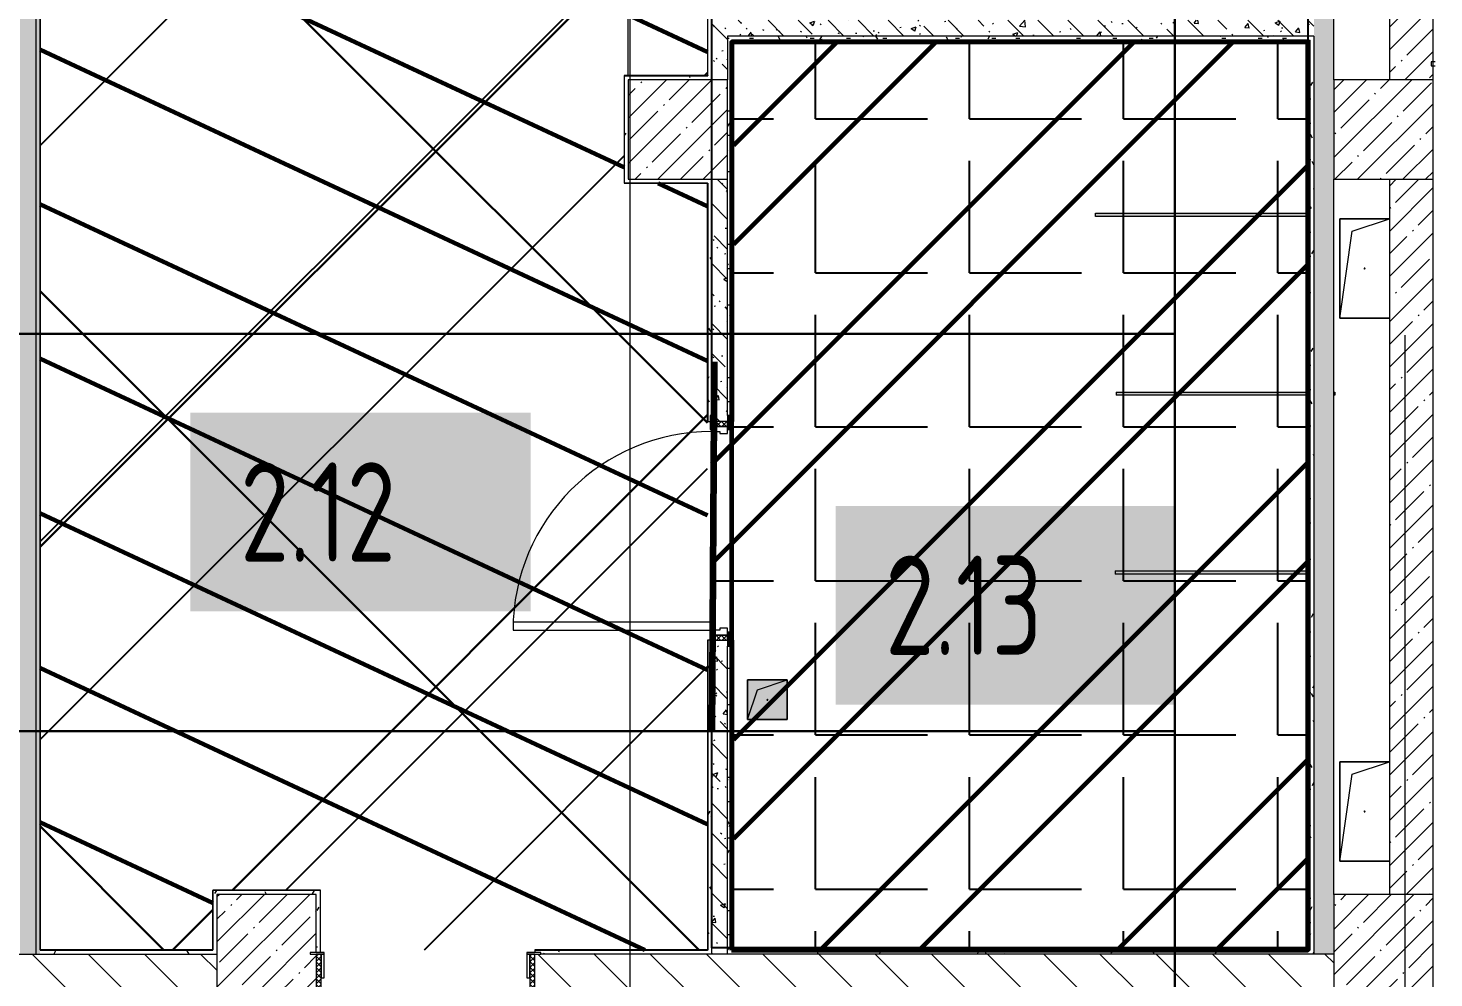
# Model space of a CAD drawing. Header units: millimetres. Extents: x -164500 to 426394, y -51911 to 102118.
# Drawn here: x 226402 to 233476, y 18679 to 23459 of the extents above; entities that cross this region are included whole.
import ezdxf
from ezdxf import colors
from ezdxf.entities.mleader import LeaderData, LeaderLine
from ezdxf.math import Vec2, Vec3

# ---------------------------------------------------------------- set-up
doc = ezdxf.new("R2010")
doc.units = ezdxf.units.MM
doc.linetypes.add('Осевая', pattern=[6350, 1270, -952.5, 3175, -952.5])
for name, color, linetype, lineweight in [('0) шлифовка', 5, 'Continuous', 60), ('196 1-3 этаж гидро изол', 6, 'Continuous', 60), ('284 стык. профилей', 1, 'Continuous', 120), ('5.3) Л-7 Линолеум 4 вып', 230, 'Continuous', 30), ('5.3) Линолем обрезка', 100, 'Continuous', 30), ('9.1) Рулон', 30, 'Continuous', 30), ('A-DOOR-2', 7, 'Continuous', 5), ('A-DOOR-FRAM-2', 7, 'Continuous', 5), ('A-FLOR', 7, 'Continuous', 9), ('A-GENM', 7, 'Continuous', 9), ('A-WALL', 7, 'Continuous', 5), ('I-WALL', 7, 'Continuous', 5), ('S-COLS', 7, 'Continuous', 9), ('S-COLS-1', 7, 'Continuous', 5), ('Оси', 7, 'Continuous', 9), ('Оси-2', 7, 'Осевая', 9)]:
    doc.layers.add(name, color=color, linetype=linetype, lineweight=lineweight)
for name, color, linetype in [('1.2.1) плитка КР3', 140, 'Continuous'), ('2) защита вин плитк', 6, 'Continuous'), ('3.2.3) П-13.2', 6, 'Continuous')]:
    doc.layers.add(name, color=color, linetype=linetype)
doc.layers.add('A-AREA-PATT-2', color=7, linetype='Continuous', lineweight=5, true_color=0xcde0ef, transparency=1)
for name, color, linetype, lineweight, true_color in [('A-DOOR-1', 7, 'Continuous', 5, 0xc0c0c0), ('A-DOOR-FRAM-1', 7, 'Continuous', 5, 0xc0c0c0), ('A-WALL-1', 9, 'Continuous', 5, 0x808080), ('A-WALL-FNSH-1', 9, 'Continuous', 5, 0x808080)]:
    doc.layers.add(name, color=color, linetype=linetype, lineweight=lineweight, true_color=true_color)
doc.styles.add('СПДС', font='ГОСТ тип А.ttf', dxfattribs={"width": 0.9})
pattern_1 = [(135, (148772.12, -0.94), (-150.8683, -150.8683), [213.36, -35.56, 7.112, -35.56]), (135, (148772.12, 149.83), (-150.8683, -150.8683), []), (50, (148772.12, -0.94), (255.05767, -22.3145), [26.67, -293.37]), (355, (148772.12, -0.94), (-49.3404, 267.47914), [21.336, -234.696]), (100.451, (148793.38, -2.8), (205.7195, 245.16356), [22.666, -249.326]), (46.184, (148772.12, 70.18), (379.511, -58.86), [40.005, -440.055]), (96.636, (148803.75, 65.27), (332.3634, 346.3991), [33.999, -373.989]), (351.184, (148772.12, 70.18), (332.3669, 346.3953), [32.004, -352.044]), (21, (148807.68, 52.4), (212.26017, -143.1711), [26.67, -293.37]), (326, (148807.68, 52.4), (86.5224, 257.8632), [21.336, -234.696]), (71.451, (148825.37, 40.47), (298.78395, 114.6901), [22.666, -249.326]), (37.5, (148772.12, -0.94), (4.32385, 118.37751), [6.706, -225.146, 6.706, -231.546, -235.585]), (37.5, (148772.12, -0.94), (4.32385, 118.37751), [-470.103, 6.706, -228.879]), (7.5, (148772.12, -0.94), (93.54758, 140.2533), [6.706, -129.134, 6.706, -219.812, -89.789]), (7.5, (148772.12, -0.94), (93.54758, 140.2533), [-362.356, 6.706, -83.083]), (327.5, (148692.82, -0.94), (189.82734, -8.02019), [6.706, -82.194, 6.706, -270.662, -368.046]), (327.5, (148692.82, -0.94), (189.82734, -8.02019), [-366.268, 6.706, -361.34]), (317.5, (148657.26, -0.94), (207.38114, 35.59764), [6.706, -108.864, 6.706, -177.495, -261.366]), (317.5, (148657.26, -0.94), (207.38114, 35.59764), [-299.771, 6.706, -254.66])]
pattern_2 = [(0, (148772.123, -0.94), (243.84, 60.96), [20.117, -162.763, 20.117, -162.763, -975.36]), (0, (148772.123, -0.94), (243.84, 60.96), [-365.76, 20.117, -345.643, 20.117, -162.763, -426.72]), (0, (148772.123, -0.94), (243.84, 60.96), [-914.4, 20.117, -101.803, 20.117, -284.683]), (120, (148863.563, 29.54), (-174.71291, 180.691634), [20.117, -162.763, 20.117, -162.763, -975.36]), (120, (148863.563, 29.54), (-174.71291, 180.691634), [-365.76, 20.117, -345.643, 20.117, -162.763, -426.72]), (120, (148863.563, 29.54), (-174.71291, 180.691634), [-914.4, 20.117, -101.803, 20.117, -284.683]), (240, (148894.043, 151.46), (-69.12709, -241.651634), [20.117, -162.763, 20.117, -162.763, -975.36]), (240, (148894.043, 151.46), (-69.12709, -241.651634), [-365.76, 20.117, -345.643, 20.117, -162.763, -426.72]), (240, (148894.043, 151.46), (-69.12709, -241.651634), [-914.4, 20.117, -101.803, 20.117, -284.683])]

# ---------------------------------------------------------------- blocks, each defined once
blk = doc.blocks.new('BSC_Колонна _Прямоугольная - 500х500-23287078-Объем проектирования 2 этажа')
at = {"layer": 'S-COLS-1'}
h = blk.add_hatch(dxfattribs=at)
h.set_pattern_fill('FP_32', color=256, style=0, pattern_type=2)
h.set_pattern_definition([(45, (-84450, -22950), (-114.04925, 114.04925), []), (45, (-84335.95, -22950), (-114.04925, 114.04925), [201.613, -40.323, 6.706, -33.617])])
h.paths.add_polyline_path([(140, -250), (250, -250), (250, 250), (-250, 250), (-249.3, -250), (60, -250)])
for p, q in [((250, 250), (-250, 250)), ((-250, 250), (-250, -250)), ((250, -250), (250, 250)), ((-250, -250), (250, -250))]:
    blk.add_line(p, q, dxfattribs=at)
blk = doc.blocks.new('131_Сантехническая перегородка - СП-2-29831410-Объем проектирования 2 этажа')
at = {"layer": 'A-GENM'}
for p, q in [((31, 8), (1100, 8)), ((1100, 8), (1100, -8)), ((1100, -8), (31, -8))]:
    blk.add_line(p, q, dxfattribs=at)
blk = doc.blocks.new('131_Сантехническая перегородка - СП-2-16286057-Объем проектирования 2 этажа')
at = {"layer": 'A-GENM'}
for p, q in [((0, 8), (964.7, 8)), ((0, 8), (0, -8)), ((1095.7, 8), (1100, 8)), ((1100, 8), (1100, -8)), ((964.7, -8), (0, -8)), ((1100, -8), (1095.7, -8))]:
    blk.add_line(p, q, dxfattribs=at)
blk = doc.blocks.new('131_Сантехническая перегородка - СП-2-V333-Объем проектирования 2 этажа')
at = {"layer": 'A-GENM'}
for p, q in [((0, 8), (969.7, 8)), ((0, 8), (0, -8)), ((969.7, -8), (0, -8))]:
    blk.add_line(p, q, dxfattribs=at)
blk = doc.blocks.new('GM_Отверстие прямоугольное _в плите_ - Отверстие-V379-Объем проектирования 2 этажа')
at = {"layer": 'A-GENM'}
for p, q in [((-100, -100), (-100, 100)), ((-100, 100), (100, 100)), ((100, 100), (-100, 100)), ((-100, 100), (-100, -100)), ((-50, 50), (100, 100)), ((100, 100), (100, -100)), ((100, -100), (100, 100)), ((-100, -100), (-50, 50)), ((100, -100), (-100, -100)), ((-100, -100), (100, -100))]:
    blk.add_line(p, q, dxfattribs=at)
for start, end in [(360, 180), (180, 360)]:
    blk.add_arc((0, 0), 2.5, start, end, dxfattribs=at)
blk = doc.blocks.new('GM_Отверстие прямоугольное _в плите_ - Отверстие-21613015-Объем проектирования 2 этажа')
at = {"layer": 'A-GENM'}
for p, q in [((-125, -250), (-125, 250)), ((-125, 250), (125, 250)), ((125, 250), (-125, 250)), ((-125, 250), (-125, -250)), ((-62.5, 187.5), (125, 250)), ((-125, -250), (-62.5, 187.5)), ((125, -250), (-125, -250)), ((-125, -250), (125, -250))]:
    blk.add_line(p, q, dxfattribs=at)
for start, end in [(360, 180), (180, 360)]:
    blk.add_arc((0, 0), 2.5, start, end, dxfattribs=at)
blk = doc.blocks.new('BSC_Колонна _Прямоугольная - 500х500-V394-Объем проектирования 2 этажа')
at = {"layer": 'S-COLS-1'}
h = blk.add_hatch(dxfattribs=at)
h.set_pattern_fill('FP_136', color=256, style=0, pattern_type=2)
h.set_pattern_definition([(45, (-78830, -18850), (-114.04925, 114.04925), []), (45, (-78715.95, -18850), (-114.04925, 114.04925), [201.613, -40.323, 6.706, -33.617])])
h.paths.add_polyline_path([(60.1, -250), (250, -250), (250, -50), (220, -50), (220, -42), (250, -42), (250, 250), (-250, 250), (-250, -250)])
for p, q in [((250, 250), (-250, 250)), ((-250, 250), (-250, -250)), ((250, -42), (250, 250)), ((-250, -250), (220, -250))]:
    blk.add_line(p, q, dxfattribs=at)
blk = doc.blocks.new('BSC_Колонна _Прямоугольная - 500х500-V395-Объем проектирования 2 этажа')
at = {"layer": 'S-COLS-1'}
h = blk.add_hatch(dxfattribs=at)
h.set_pattern_fill('FP_137', color=256, style=0, pattern_type=2)
h.set_pattern_definition([(45, (-84450, -18850), (-114.04925, 114.04925), []), (45, (-84335.95, -18850), (-114.04925, 114.04925), [201.613, -40.323, 6.706, -33.617])])
h.paths.add_polyline_path([(34.2, -250), (250, -250), (250, 250), (-250, 250), (-250, -250), (30, -250)])
for p, q in [((250, 250), (-250, 250)), ((-250, 250), (-250, -250)), ((250, -250), (250, 250)), ((-250, -250), (250, -250))]:
    blk.add_line(p, q, dxfattribs=at)
blk = doc.blocks.new('BSC_Колонна _Прямоугольная - 500х500-V396-Объем проектирования 2 этажа')
at = {"layer": 'S-COLS-1'}
h = blk.add_hatch(dxfattribs=at)
h.set_pattern_fill('FP_138', color=256, style=0, pattern_type=2)
h.set_pattern_definition([(45, (-80900, -22950), (-114.04925, 114.04925), []), (45, (-80785.95, -22950), (-114.04925, 114.04925), [201.613, -40.323, 6.706, -33.617])])
h.paths.add_polyline_path([(202.8, -250), (250, -250), (250, 250), (-250, 250), (-250, -250), (170, -250)])
for p, q in [((250, 250), (-250, 250)), ((-250, 250), (-250, -250)), ((250, -250), (250, 250)), ((-250, -250), (250, -250))]:
    blk.add_line(p, q, dxfattribs=at)
blk = doc.blocks.new('*U1717')
at = {"layer": '5.3) Линолем обрезка'}
blk.add_lwpolyline([(-10250, 0), (10250, 0)], dxfattribs=at)
blk = doc.blocks.new('*U1718')
at = {"layer": '5.3) Линолем обрезка', "color": 0, "linetype": 'ByBlock', "lineweight": -2, "transparency": 16777216}
for p in [(0, 10000), (0, 8000)]:
    blk.add_blockref('*U1717', p, dxfattribs=at)

msp = doc.modelspace()

# ---------------------------------------------------------------- hatches: boundary and pattern name
at = {"layer": '0) шлифовка', "true_color": 0x2776bb}
h = msp.add_hatch(dxfattribs=at)
h.set_pattern_fill('ANSI31', color=152, scale=222, angle=110)
h.set_pattern_definition([(155, (205553.1, 26879), (-297.882, -638.811), [])])
h.paths.add_polyline_path([(229821.123, 26579), (229401.123, 26579), (229401.123, 26600), (229401.123, 26879), (226463.123, 26879), (226463.123, 18821), (227331.123, 18821), (227331.123, 19121), (227873.123, 19121), (227873.123, 18821), (229821.123, 18821), (229821.123, 20380), (229821.123, 22679), (229401.123, 22679), (229401.123, 23221), (229821.123, 23221), (229821.123, 23600)])
at = {"layer": '1.2.1) плитка КР3'}
h = msp.add_hatch(dxfattribs=at)
h.set_pattern_fill('ANGLE', color=256, scale=111)
h.set_pattern_definition([(0, (205553.1, 26879), (0, 775.335), [563.88, -211.455]), (90, (205553.1, 26879), (-775.335, 5e-14), [563.88, -211.455])])
h.paths.add_polyline_path([(232841.836, 23388.058), (229953.123, 23388.058), (229953.123, 21479.058), (229930.123, 21479.058), (229930.123, 21439.058), (229922.123, 21419.058), (229882.123, 21419.058), (229882.123, 21429.058), (229842.123, 21429.058), (229842.123, 20429.058), (229882.123, 20429.058), (229882.123, 20439.058), (229922.123, 20439.058), (229922.123, 20419.058), (229930.123, 20419.058), (229930.123, 20379.058), (229942.123, 20379.058), (229953.123, 20379.058), (229953.123, 18830.059), (232841.836, 18830.059)])
at = {"layer": '196 1-3 этаж гидро изол'}
h = msp.add_hatch(dxfattribs=at)
h.set_pattern_fill('ANSI32', color=256, scale=111)
h.set_pattern_definition([(45, (205553.1, 26879), (-747.606, 747.606), []), (45, (206051.5, 26879), (-747.606, 747.606), [])])
h.paths.add_polyline_path([(232841.836, 23388.058), (229953.123, 23388.058), (229953.123, 21479.058), (229930.123, 21479.058), (229930.123, 21439.058), (229922.123, 21419.058), (229882.123, 21419.058), (229882.123, 21429.058), (229842.123, 21429.058), (229842.123, 20429.058), (229882.123, 20429.058), (229882.123, 20439.058), (229922.123, 20439.058), (229922.123, 20419.058), (229930.123, 20419.058), (229930.123, 20379.058), (229942.123, 20379.058), (229953.123, 20379.058), (229953.123, 18830.059), (232841.836, 18830.059)])
at = {"layer": '2) защита вин плитк'}
h = msp.add_hatch(dxfattribs=at)
h.set_pattern_fill('ANSI31', color=256, scale=600)
h.set_pattern_definition([(45, (205553.1, 26879), (-1347.04, 1347.04), [])])
h.paths.add_polyline_path([(229821.123, 26579), (229401.123, 26579), (229401.123, 26600), (229401.123, 26879), (226463.123, 26879), (226463.123, 18821), (227331.123, 18821), (227331.123, 19121), (227873.123, 19121), (227873.123, 18821), (229821.123, 18821), (229821.123, 20380), (229821.123, 22679), (229401.123, 22679), (229401.123, 23221), (229821.123, 23221), (229821.123, 23600)])
at = {"layer": '3.2.3) П-13.2'}
h = msp.add_hatch(dxfattribs=at)
h.set_pattern_fill('ANSI32', color=256, scale=222)
h.set_pattern_definition([(45, (205553.1, 26879), (-1495.21, 1495.21), []), (45, (206550, 26879), (-1495.21, 1495.21), [])])
h.paths.add_polyline_path([(229821.123, 26579), (229401.123, 26579), (229401.123, 26600), (229401.123, 26879), (226463.123, 26879), (226463.123, 18821), (227331.123, 18821), (227331.123, 19121), (227873.123, 19121), (227873.123, 18821), (229821.123, 18821), (229821.123, 20380), (229821.123, 22679), (229401.123, 22679), (229401.123, 23221), (229821.123, 23221), (229821.123, 23600)])
at = {"layer": '5.3) Л-7 Линолеум 4 вып'}
h = msp.add_hatch(dxfattribs=at)
h.set_pattern_fill('ANSI37', color=256, scale=600)
h.set_pattern_definition([(45, (205553.1, 26879), (-1347.04, 1347.04), []), (135, (205553.1, 26879), (-1347.04, -1347.04), [])])
h.paths.add_polyline_path([(229821.123, 26579), (229401.123, 26579), (229401.123, 26600), (229401.123, 26879), (226463.123, 26879), (226463.123, 18821), (227331.123, 18821), (227331.123, 19121), (227873.123, 19121), (227873.123, 18821), (229821.123, 18821), (229821.123, 20380), (229821.123, 22679), (229401.123, 22679), (229401.123, 23221), (229821.123, 23221), (229821.123, 23600)])
at = {"layer": 'A-AREA-PATT-2'}
h = msp.add_hatch(color=256, dxfattribs=at)
h.paths.add_polyline_path([(231998.658, 18824.559), (232847.336, 18824.559), (232847.336, 23393.558), (229947.623, 23393.558), (229947.623, 21479.058), (229953.123, 21479.058), (229953.123, 23388.058), (232841.836, 23388.058), (232841.836, 22527.058), (231772.836, 22527.058), (231772.836, 22511.058), (232841.836, 22511.058), (232841.836, 21627.058), (231877.123, 21627.058), (231877.123, 21611.058), (232841.836, 21611.058), (232841.836, 20727.058), (231872.123, 20727.058), (231872.123, 20711.058), (232841.836, 20711.058), (232841.836, 18830.059), (229953.123, 18830.059), (229953.123, 20379.058), (229947.623, 20379.058), (229947.623, 18824.559), (231997.222, 18824.559)])
h.paths.add_polyline_path([(230222.123, 19979.058), (230222.123, 20179.058), (230022.123, 20179.058), (230022.123, 19979.058)])
at = {"layer": 'A-DOOR-2'}
h = msp.add_hatch(dxfattribs=at)
h.set_pattern_fill('FP_199', color=256, angle=90, style=0, pattern_type=2)
h.set_pattern_definition([(225, (229777.438, 22667.97), (14.14214, -14.14214), []), (315, (229777.438, 22667.97), (14.14214, 14.14214), [])])
h.paths.add_polyline_path([(229842.123, 21454.058), (229922.123, 21454.058), (229922.123, 21479.058), (229842.123, 21479.058)])
h = msp.add_hatch(dxfattribs=at)
h.set_pattern_fill('FP_75', color=256, angle=180, style=0, pattern_type=2)
h.set_pattern_definition([(315, (226663.212, 18534.374), (14.14214, 14.14214), []), (45, (226663.212, 18534.374), (-14.14214, 14.14214), [])])
h.paths.add_polyline_path([(227852.123, 18599.059), (227877.123, 18599.059), (227877.123, 18799.059), (227852.123, 18799.059)])
at = {"layer": 'A-DOOR-FRAM-2'}
h = msp.add_hatch(dxfattribs=at)
h.set_pattern_fill('FP_200', color=256, angle=90, style=0, pattern_type=2)
h.set_pattern_definition([(135, (229777.438, 20545.174), (-14.1421, -14.1421), []), (225, (229777.438, 20545.174), (14.1421, -14.1421), [])])
h.paths.add_polyline_path([(229922.123, 20379.059), (229920.305, 20404.058), (229842.123, 20404.058), (229842.123, 20379.059)])
h = msp.add_hatch(dxfattribs=at)
h.set_pattern_fill('FP_76', color=256, angle=180, style=0, pattern_type=2)
h.set_pattern_definition([(225, (228786.007, 18534.374), (14.1421, -14.1421), []), (315, (228786.007, 18534.374), (14.1421, 14.1421), [])])
h.paths.add_polyline_path([(228927.123, 18599.059), (228952.123, 18599.059), (228952.123, 18799.059), (228927.123, 18798.483), (228927.123, 18794.351)])
at = {"layer": 'I-WALL'}
h = msp.add_hatch(dxfattribs=at)
h.set_pattern_fill('FP_41', color=256, style=0, pattern_type=2)
h.set_pattern_definition(pattern_1)
h.paths.add_polyline_path([(226362.227, 18799.059), (226442.123, 18799.059), (226442.123, 26899.058), (226362.123, 26899.058), (226362.123, 18799.059)])
h = msp.add_hatch(dxfattribs=at)
h.set_pattern_fill('FP_191', color=256, style=0, pattern_type=2)
h.set_pattern_definition(pattern_2)
h.paths.add_polyline_path([(226462.123, 18799.059), (226460.57, 26879.69), (226442.123, 26899.058), (226442.123, 18799.059)])
h = msp.add_hatch(dxfattribs=at)
h.set_pattern_fill('FP_41', color=256, style=0, pattern_type=2)
h.set_pattern_definition(pattern_1)
h.paths.add_polyline_path([(232972.123, 18799.059), (232972.123, 26899.058), (232872.836, 26899.058), (232872.836, 18799.059)])
h = msp.add_hatch(dxfattribs=at)
h.set_pattern_fill('FP_191', color=256, style=0, pattern_type=2)
h.set_pattern_definition(pattern_2)
h.paths.add_polyline_path([(229842.123, 23199.058), (229840.54, 23569.058), (229834.123, 23569.058), (229834.123, 23599.058), (229822.123, 23599.058), (229823.076, 23219.058), (229830.455, 23211.311)])
h.paths.add_polyline_path([(229842.123, 23199.058), (229822.123, 23219.058), (229822.123, 23199.058), (229830.455, 23199.058)])
h.paths.add_polyline_path([(229822.123, 24699.058), (229834.123, 24699.058), (229834.123, 24729.058), (229842.123, 24729.058), (229842.123, 26599.058), (229822.123, 26599.058), (229822.123, 24769.648)])
h = msp.add_hatch(dxfattribs=at)
h.set_pattern_fill('FP_41', color=256, style=0, pattern_type=2)
h.set_pattern_definition(pattern_1)
h.paths.add_polyline_path([(229842.123, 23199.058), (229922.123, 23199.058), (229922.123, 23599.058), (229842.123, 23599.058), (229842.123, 23388.058)])
h.paths.add_polyline_path([(229922.123, 24699.058), (229922.123, 26599.058), (229842.123, 26599.058), (229842.123, 24699.058)])
h = msp.add_hatch(dxfattribs=at)
h.set_pattern_fill('FP_1', color=256, style=0, pattern_type=2)
h.set_pattern_definition([(45, (148772.12, -0.94), (-114.04925, 114.04925), []), (45, (148886.17, -0.94), (-114.04925, 114.04925), [201.612, -40.322, 6.706, -33.617])])
h.paths.add_polyline_path([(233263.543, 18569.059), (233472.123, 18569.059), (233472.123, 18599.059), (233252.123, 18599.059), (233252.123, 18569.059)])
h.paths.add_polyline_path([(233472.123, 19099.059), (233472.123, 22699.059), (233252.123, 22699.059), (233252.123, 19099.059), (233282.123, 19099.059)])
h.paths.add_polyline_path([(233376.226, 23199.059), (233472.123, 23199.059), (233472.123, 26599.058), (233252.123, 26599.058), (233252.99, 23199.059), (233282.123, 23199.059)])
h = msp.add_hatch(dxfattribs=at)
h.set_pattern_fill('FP_41', color=256, style=0, pattern_type=2)
h.set_pattern_definition(pattern_1)
h.paths.add_polyline_path([(232197.222, 23419.058), (232872.836, 23419.058), (232871.105, 23499.058), (229922.123, 23498.82), (229922.123, 23419.058), (231998.658, 23419.058)])
h = msp.add_hatch(dxfattribs=at)
h.set_pattern_fill('FP_191', color=256, style=0, pattern_type=2)
h.set_pattern_definition(pattern_2)
h.paths.add_polyline_path([(231550.117, 23399.058), (232852.836, 23399.058), (232852.836, 23419.058), (229922.123, 23419.058), (229922.123, 23399.058), (230827.253, 23399.058)])
h = msp.add_hatch(dxfattribs=at)
h.set_pattern_fill('FP_191', color=256, style=0, pattern_type=2)
h.set_pattern_definition(pattern_2)
h.paths.add_polyline_path([(232852.836, 18799.059), (232872.836, 18799.059), (232872.836, 23419.058), (232852.836, 23419.058), (232852.836, 18809.768)])
h = msp.add_hatch(dxfattribs=at)
h.set_pattern_fill('FP_191', color=256, style=0, pattern_type=2)
h.set_pattern_definition(pattern_2)
h.paths.add_polyline_path([(229942.123, 18799.059), (229942.123, 20379.058), (229930.123, 20379.058), (229930.123, 20349.058), (229922.123, 20349.058), (229922.123, 18799.059)])
h.paths.add_polyline_path([(229942.123, 21479.058), (229942.123, 23399.058), (229922.123, 23399.058), (229922.123, 21509.058), (229930.123, 21509.058), (229930.123, 21479.058)])
h = msp.add_hatch(dxfattribs=at)
h.set_pattern_fill('FP_191', color=256, style=0, pattern_type=2)
h.set_pattern_definition(pattern_2)
h.paths.add_polyline_path([(229402.123, 22699.058), (229422.123, 22699.058), (229422, 23219.058), (229402.123, 23219.058), (229402.123, 22715.824)])
h = msp.add_hatch(dxfattribs=at)
h.set_pattern_fill('FP_191', color=256, style=0, pattern_type=2)
h.set_pattern_definition(pattern_2)
h.paths.add_polyline_path([(229422.123, 23199.058), (229822.123, 23199.058), (229822.123, 23219.058), (229422.123, 23219.058)])
h = msp.add_hatch(dxfattribs=at)
h.set_pattern_fill('FP_191', color=256, style=0, pattern_type=2)
h.set_pattern_definition(pattern_2)
h.paths.add_polyline_path([(229842.123, 18819.059), (229842.123, 20349.058), (229834.123, 20349.058), (229834.123, 20379.058), (229822.123, 20379.058), (229822.123, 18819.059)])
h.paths.add_polyline_path([(229822.123, 21479.058), (229834.123, 21479.058), (229834.123, 21509.058), (229842.123, 21509.058), (229842.123, 22699.058), (229822.123, 22699.058), (229822.123, 21754.058)])
h = msp.add_hatch(dxfattribs=at)
h.set_pattern_fill('FP_41', color=256, style=0, pattern_type=2)
h.set_pattern_definition(pattern_1)
h.paths.add_polyline_path([(229842.123, 18799.059), (229922.123, 18799.059), (229922.123, 20379.058), (229842.123, 20379.058), (229842.123, 18819.059)])
h.paths.add_polyline_path([(229842.123, 21479.058), (229922.123, 21479.058), (229922.123, 22699.058), (229842.123, 22699.058), (229842.123, 21509.058)])
h = msp.add_hatch(dxfattribs=at)
h.set_pattern_fill('FP_191', color=256, style=0, pattern_type=2)
h.set_pattern_definition(pattern_2)
h.paths.add_polyline_path([(227352.123, 18819.059), (227352.123, 19119.059), (227332.123, 19119.059), (227332.123, 18820.059), (227342.123, 18819.559)])
h = msp.add_hatch(dxfattribs=at)
h.set_pattern_fill('FP_191', color=256, style=0, pattern_type=2)
h.set_pattern_definition(pattern_2)
h.paths.add_polyline_path([(227852.123, 19099.059), (227872.123, 19099.059), (227872.123, 19119.059), (227352.123, 19119.059), (227352.123, 19099.059)])
h = msp.add_hatch(dxfattribs=at)
h.set_pattern_fill('FP_191', color=256, style=0, pattern_type=2)
h.set_pattern_definition(pattern_2)
h.paths.add_polyline_path([(227852.123, 18807.059), (227872.123, 18807.059), (227872.123, 19099.059), (227852.123, 19099.059), (227852.123, 18879.704)])
h = msp.add_hatch(dxfattribs=at)
h.set_pattern_fill('FP_191', color=256, style=0, pattern_type=2)
h.set_pattern_definition(pattern_2)
h.paths.add_polyline_path([(227352.123, 18799.059), (227352.123, 18819.059), (226463.123, 18819.059), (226462.123, 18799.059)])
h = msp.add_hatch(dxfattribs=at)
h.set_pattern_fill('FP_191', color=256, style=0, pattern_type=2)
h.set_pattern_definition(pattern_2)
h.paths.add_polyline_path([(229158.478, 18799.059), (229841.145, 18799.99), (229821.123, 18819.059), (228952.123, 18819.059), (228952.123, 18807.059), (228982.123, 18807.059), (228982.123, 18799.059), (229107.72, 18799.059)])
h.paths.add_polyline_path([(229842.123, 18799.059), (229842.123, 18819.059), (229822.123, 18819.059), (229841.148, 18800.034)])
h = msp.add_hatch(dxfattribs=at)
h.set_pattern_fill('FP_191', color=256, style=0, pattern_type=2)
h.set_pattern_definition(pattern_2)
h.paths.add_polyline_path([(232533.336, 18799.059), (232852.836, 18799.059), (232850.816, 18819.059), (229942.123, 18819.059), (229942.123, 18799.059), (232197.222, 18799.059)])
h = msp.add_hatch(dxfattribs=at)
h.set_pattern_fill('FP_23', color=256, style=0, pattern_type=2)
h.set_pattern_definition([(135, (148772.12, -0.94), (-141.42136, -141.42136), [])])
h.paths.add_polyline_path([(232872.836, 18599.059), (232972.123, 18599.059), (232972.123, 18799.059), (228952.123, 18799.059), (228952.123, 18599.059), (232721.392, 18599.059)])
h.paths.add_polyline_path([(222312.123, 18599.059), (222312.123, 18799.059), (215532.123, 18799.059), (215532.123, 18599.059), (220434.908, 18599.059)])
h.paths.add_polyline_path([(223273.437, 18599.059), (225012.123, 18599.059), (225012.123, 18799.059), (222812.123, 18799.059), (222812.123, 18599.059)])
h.paths.add_polyline_path([(226112.123, 18599.059), (227352.123, 18599.059), (227352.123, 18799.059), (226112.123, 18799.059)])

# ---------------------------------------------------------------- linework, layer by layer
at = {"layer": '1.2.1) плитка КР3'}
msp.add_lwpolyline([(229842.123, 23526.212), (232841.836, 23526.212), (232841.836, 18830.059), (229842.123, 18830.059)], close=True, dxfattribs=at)
at = {"layer": '196 1-3 этаж гидро изол'}
msp.add_lwpolyline([(229942.123, 18819.059), (232841.836, 18819.059), (232841.836, 23388.058), (229942.123, 23388.058)], close=True, dxfattribs=at)
at = {"layer": '284 стык. профилей'}
msp.add_lwpolyline([(229855.123, 21780.058), (229842.123, 19920.058)], dxfattribs=at)
at = {"layer": '5.3) Линолем обрезка'}
msp.add_lwpolyline([(232173.123, 27920.058), (232173.123, 11920.058)], dxfattribs=at)
at = {"layer": 'A-DOOR-1'}
for p, q in [((229842.123, 20469.058), (228842.123, 20469.058)), ((228842.123, 20469.058), (228842.123, 20429.058)), ((229842.123, 20429.058), (229842.123, 20469.058)), ((228842.123, 20429.058), (229842.123, 20429.058))]:
    msp.add_line(p, q, dxfattribs=at)
msp.add_arc((229842.123, 20429.058), 1000, 90, 180, dxfattribs=at)
at = {"layer": 'A-DOOR-FRAM-1'}
for p, q in [((229842.123, 21509.058), (229834.123, 21509.058)), ((229834.123, 21509.058), (229834.123, 21439.058)), ((229842.123, 21439.058), (229842.123, 21509.058)), ((229930.123, 21509.058), (229922.123, 21509.058)), ((229922.123, 21509.058), (229922.123, 21439.058)), ((229930.123, 21439.058), (229930.123, 21509.058)), ((229834.123, 21439.058), (229842.123, 21439.058)), ((229922.123, 21479.058), (229842.123, 21479.058)), ((229842.123, 21479.058), (229842.123, 21454.058)), ((229922.123, 21454.058), (229842.123, 21454.058)), ((229842.123, 21454.058), (229842.123, 21429.058)), ((229842.123, 21454.058), (229922.123, 21454.058)), ((229843.123, 21454.058), (229842.123, 21454.058)), ((229842.123, 21454.058), (229842.123, 21439.058)), ((229842.123, 21439.058), (229843.123, 21439.058)), ((229843.123, 21439.058), (229843.123, 21454.058)), ((229922.123, 21454.058), (229921.123, 21454.058)), ((229921.123, 21454.058), (229921.123, 21439.058)), ((229921.123, 21439.058), (229922.123, 21439.058)), ((229922.123, 21454.058), (229922.123, 21479.058)), ((229922.123, 21419.058), (229922.123, 21454.058)), ((229922.123, 21439.058), (229922.123, 21454.058)), ((229922.123, 21439.058), (229930.123, 21439.058)), ((229842.123, 21429.058), (229882.123, 21429.058)), ((229882.123, 21429.058), (229882.123, 21419.058)), ((229882.123, 21419.058), (229922.123, 21419.058)), ((229842.123, 20419.058), (229834.123, 20419.058)), ((229834.123, 20419.058), (229834.123, 20349.058)), ((229842.123, 20429.058), (229842.123, 20404.058)), ((229882.123, 20429.058), (229842.123, 20429.058)), ((229843.123, 20419.058), (229842.123, 20419.058)), ((229842.123, 20419.058), (229842.123, 20404.058)), ((229842.123, 20349.058), (229842.123, 20419.058)), ((229842.123, 20404.058), (229922.123, 20404.058)), ((229922.123, 20404.058), (229842.123, 20404.058)), ((229842.123, 20404.058), (229842.123, 20379.058)), ((229842.123, 20404.058), (229843.123, 20404.058)), ((229842.123, 20379.058), (229922.123, 20379.058)), ((229843.123, 20404.058), (229843.123, 20419.058)), ((229922.123, 20439.058), (229882.123, 20439.058)), ((229882.123, 20439.058), (229882.123, 20429.058)), ((229922.123, 20419.058), (229921.123, 20419.058)), ((229921.123, 20419.058), (229921.123, 20404.058)), ((229921.123, 20404.058), (229922.123, 20404.058)), ((229922.123, 20404.058), (229922.123, 20439.058)), ((229922.123, 20404.058), (229922.123, 20419.058)), ((229930.123, 20419.058), (229922.123, 20419.058)), ((229922.123, 20419.058), (229922.123, 20349.058)), ((229922.123, 20379.058), (229922.123, 20404.058)), ((229930.123, 20349.058), (229930.123, 20419.058)), ((229834.123, 20349.058), (229842.123, 20349.058)), ((229922.123, 20349.058), (229930.123, 20349.058)), ((227892.123, 18807.059), (227822.123, 18807.059)), ((227822.123, 18807.059), (227822.123, 18799.059)), ((227822.123, 18799.059), (227892.123, 18799.059)), ((227877.123, 18799.059), (227852.123, 18799.059)), ((227852.123, 18799.059), (227852.123, 18599.059)), ((227877.123, 18599.059), (227877.123, 18799.059)), ((227892.123, 18799.059), (227877.123, 18799.059)), ((227877.123, 18799.059), (227877.123, 18679.059)), ((227892.123, 18799.059), (227892.123, 18807.059)), ((227892.123, 18679.059), (227892.123, 18799.059)), ((228912.123, 18807.059), (228912.123, 18799.059)), ((228982.123, 18807.059), (228912.123, 18807.059)), ((228912.123, 18799.059), (228912.123, 18679.059)), ((228927.123, 18799.059), (228912.123, 18799.059)), ((228912.123, 18799.059), (228982.123, 18799.059)), ((228927.123, 18799.059), (228927.123, 18599.059)), ((228952.123, 18799.059), (228927.123, 18799.059)), ((228927.123, 18679.059), (228927.123, 18799.059)), ((228952.123, 18599.059), (228952.123, 18799.059)), ((228982.123, 18799.059), (228982.123, 18807.059)), ((227877.123, 18679.059), (227892.123, 18679.059)), ((228912.123, 18679.059), (228927.123, 18679.059))]:
    msp.add_line(p, q, dxfattribs=at)
at = {"layer": 'A-FLOR'}
for p, q in [((229422.123, 23220), (229422.123, 26580)), ((229422.123, 23219.058), (229422.123, 26579.058)), ((229842.123, 22131.106), (229842.123, 21510)), ((229842.123, 22130.164), (229842.123, 21509.058)), ((229842.123, 20430), (229842.123, 21430)), ((229842.123, 20429.058), (229842.123, 21429.058)), ((229842.123, 20350), (229842.123, 19054.409)), ((229842.123, 20349.058), (229842.123, 19053.468))]:
    msp.add_line(p, q, dxfattribs=at)
at = {"layer": 'A-WALL'}
for p, q in [((226462.123, 26899.058), (226462.123, 18819.059)), ((229842.123, 23569.058), (229842.123, 23199.058)), ((232872.836, 23419.058), (229922.123, 23419.058)), ((229922.123, 23419.058), (229922.123, 23199.058)), ((232872.836, 23419.058), (232872.836, 18799.059)), ((232852.836, 18819.059), (232852.836, 23399.058)), ((229422.123, 23219.058), (229822.123, 23219.058)), ((229822.123, 22679.058), (229822.123, 21479.058)), ((229842.123, 22699.058), (229842.123, 22130.164)), ((229922.123, 21509.058), (229922.123, 22699.058)), ((229922.123, 18799.059), (229922.123, 20349.058)), ((227332.123, 18819.059), (227332.123, 19119.059)), ((227872.123, 19119.059), (227872.123, 18807.059)), ((229842.123, 18799.059), (229842.123, 19053.468)), ((226462.123, 18819.059), (227332.123, 18819.059)), ((226142.123, 18799.059), (227352.123, 18799.059)), ((229842.123, 18799.059), (228982.123, 18799.059))]:
    msp.add_line(p, q, dxfattribs=at)
at = {"layer": 'A-WALL-1'}
for p, q in [((226442.123, 18799.059), (226442.123, 26899.058)), ((232972.836, 23199.059), (232972.836, 26899.058)), ((233472.123, 23199.059), (233472.123, 26599.058)), ((233252.123, 26399.058), (233252.123, 23199.059)), ((229942.123, 23388.058), (229942.123, 23399.058)), ((232841.836, 23399.058), (232852.836, 23399.058)), ((233482.123, 23289.559), (233462.123, 23289.559)), ((233462.123, 23289.559), (233462.123, 23269.559)), ((229402.123, 23219.058), (229402.123, 22679.058)), ((229822.123, 23220.058), (229822.123, 23219.058)), ((233462.123, 23269.559), (233482.123, 23269.559)), ((229821.123, 22679.058), (229822.123, 22679.058)), ((232972.836, 19099.059), (232972.836, 22699.059)), ((233252.123, 22699.059), (233252.123, 19099.059)), ((233472.123, 19099.059), (233472.123, 22699.059)), ((229822.123, 21479.058), (229834.123, 21479.058)), ((229930.123, 21479.058), (229942.123, 21479.058)), ((229834.123, 20379.058), (229822.123, 20379.058)), ((229822.123, 20379.058), (229822.123, 18819.059)), ((229942.123, 20379.058), (229930.123, 20379.058)), ((227872.123, 19119.059), (227332.123, 19119.059)), ((228952.123, 18819.059), (228952.123, 18807.059)), ((229822.123, 18819.059), (229821.123, 18819.059)), ((229942.123, 18819.059), (229942.123, 18830.059)), ((232852.836, 18819.059), (229942.123, 18819.059)), ((232972.123, 18799.059), (229842.123, 18799.059))]:
    msp.add_line(p, q, dxfattribs=at)
at = {"layer": 'A-WALL-FNSH-1'}
for p, q in [((226463.123, 18820.059), (226463.123, 26878.058)), ((229821.123, 23599.058), (229821.123, 23220.058)), ((229822.123, 23220.058), (229822.123, 23599.058)), ((232841.836, 23399.058), (229942.123, 23399.058)), ((229942.123, 23388.058), (229942.123, 21479.058)), ((232841.836, 23388.058), (229942.123, 23388.058)), ((229953.123, 21479.058), (229953.123, 23388.058)), ((232841.836, 18830.059), (232841.836, 23399.058)), ((229401.123, 23220.058), (229401.123, 22678.058)), ((229821.123, 23220.058), (229401.123, 23220.058)), ((229402.123, 23219.058), (229422.123, 23219.058)), ((229401.123, 22678.058), (229821.123, 22678.058)), ((229821.123, 22679.058), (229402.123, 22679.058)), ((229821.123, 21479.058), (229821.123, 22679.058)), ((229821.123, 21479.058), (229822.123, 21479.058)), ((229942.123, 21479.058), (229953.123, 21479.058)), ((229822.123, 20379.058), (229821.123, 20379.058)), ((229821.123, 20379.058), (229821.123, 18820.059)), ((229942.123, 20379.058), (229942.123, 18830.059)), ((229953.123, 20379.058), (229942.123, 20379.058)), ((229953.123, 18830.059), (229953.123, 20379.058)), ((227331.123, 19120.059), (227331.123, 18820.059)), ((227873.123, 19120.059), (227331.123, 19120.059)), ((227873.123, 18819.059), (227873.123, 19120.059)), ((227331.123, 18820.059), (226463.123, 18820.059)), ((227872.123, 18819.059), (227873.123, 18819.059)), ((229821.123, 18820.059), (228952.123, 18820.059)), ((228952.123, 18820.059), (228952.123, 18819.059)), ((228952.123, 18819.059), (229821.123, 18819.059)), ((232841.836, 18830.059), (229953.123, 18830.059))]:
    msp.add_line(p, q, dxfattribs=at)
at = {"layer": 'Оси'}
for points in [[(229432.123, -1907.2), (229432.123, 3092.8), (229432.123, 22389.164), (229432.123, 27389.164)], [(233332.123, -1907.2), (233332.123, 3092.8), (233332.123, 16914.156), (233332.123, 21914.156)]]:
    msp.add_lwpolyline(points, dxfattribs=at)
at = {"layer": 'Оси-2'}
msp.add_line((229432.123, 3093.741), (229432.123, 22390.105), dxfattribs=at)

# ---------------------------------------------------------------- block references
at = {"layer": '5.3) Линолем обрезка'}
msp.add_blockref('*U1718', (221923.123, 11920.058), dxfattribs=at)
at = {"layer": 'A-GENM', "rotation": 180}
msp.add_blockref('131_Сантехническая перегородка - СП-2-29831410-Объем проектирования 2 этажа', (232872.836, 22519.058), dxfattribs=at)
at = {"layer": 'A-GENM'}
for name, p in [('GM_Отверстие прямоугольное _в плите_ - Отверстие-21613015-Объем проектирования 2 этажа', (233127.123, 22249.059)), ('131_Сантехническая перегородка - СП-2-16286057-Объем проектирования 2 этажа', (231877.123, 21619.058)), ('131_Сантехническая перегородка - СП-2-V333-Объем проектирования 2 этажа', (231872.123, 20719.058)), ('GM_Отверстие прямоугольное _в плите_ - Отверстие-V379-Объем проектирования 2 этажа', (230122.123, 20079.058)), ('GM_Отверстие прямоугольное _в плите_ - Отверстие-21613015-Объем проектирования 2 этажа', (233127.123, 19517.067))]:
    msp.add_blockref(name, p, dxfattribs=at)
at = {"layer": 'S-COLS'}
for name, p in [('BSC_Колонна _Прямоугольная - 500х500-V396-Объем проектирования 2 этажа', (229672.123, 22949.058)), ('BSC_Колонна _Прямоугольная - 500х500-23287078-Объем проектирования 2 этажа', (233222.123, 22949.059)), ('BSC_Колонна _Прямоугольная - 500х500-V394-Объем проектирования 2 этажа', (227602.123, 18849.059)), ('BSC_Колонна _Прямоугольная - 500х500-V395-Объем проектирования 2 этажа', (233222.123, 18849.059))]:
    msp.add_blockref(name, p, dxfattribs=at)

# ---------------------------------------------------------------- texts
at = {"char_height": 500, "width": 1212.1515, "attachment_point": 1, "style": 'СПДС', "bg_fill": 1, "box_fill_scale": 1.5, "bg_fill_color": 7, "bg_fill_true_color": 16777215, "bg_fill_transparency": 0}
for s, insert in [('2.12', (227469.135, 21273.548)), ('2.13', (230715.058, 20804.131))]:
    msp.add_mtext(s, dxfattribs=dict(at, insert=insert))

# ---------------------------------------------------------------- leaders
at = {"layer": '9.1) Рулон', "color": 250, "lineweight": 30}
ml = msp.add_multileader_mtext('Standard', dxfattribs=at)
ml.set_content('Спортивный линолеум, ширина рулона 2 м, \\PДлина рулона 20,5 м = одна полоса 3,64 м + обрезок 16,86 м.\\PК закупке 2 рулона (41,0 м2)   ', color=250, style='СПДС')
ml.set_leader_properties()
ml.build(insert=Vec2(0, 0))
ml.multileader.update_dxf_attribs({"arrow_head_size": 400})
ctx = ml.context
ctx.base_point, ctx.char_height, ctx.arrow_head_size, ctx.plane_origin = Vec3(211241.697, 51873.87), 700, 400, Vec3(239868.956, 47889.03)
notes = []
notes.append((ctx, [(1, (1, 1, 0), (211233.697, 51873.87), (1, 0), 8, [(0, [(213206.305, 41198.166)], 0, [])])]))
ctx.mtext.insert, ctx.mtext.flow_direction = Vec3(211243.697, 52328.87), 5
for ctx, leaders in notes:
    for number, flags, end, landing, length, lines in leaders:
        leader = LeaderData()
        leader.index, (leader.has_last_leader_line, leader.has_dogleg_vector, leader.attachment_direction) = number, flags
        leader.last_leader_point, leader.dogleg_vector, leader.dogleg_length = Vec3(end), Vec3(landing), length
        for number, points, colour, breaks in lines:
            line = LeaderLine()
            line.index, line.vertices, line.color, line.breaks = number, Vec3.list(points), colors.encode_raw_color(colour), breaks
            leader.lines.append(line)
        ctx.leaders.append(leader)

doc.saveas('drawing.dxf')
